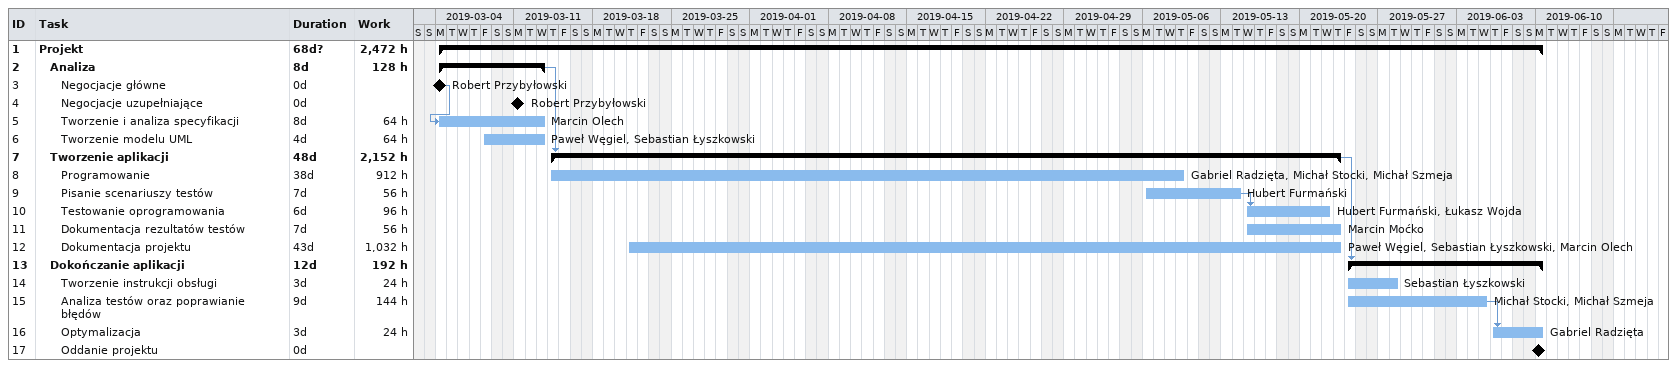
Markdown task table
| ID | Level | Task | Duration | Start | Finish | Predecessors | Resources | Work (h) |
|---|---|---|---|---|---|---|---|---|
| 1 | 1 | **Projekt** | 68d? | 2019-03-04 | 2019-06-10 |  |  | 2472 |
| 2 | 2 | **Analiza** | 8d | 2019-03-04 | 2019-03-13 |  |  | 128 |
| 3 | 3 | Negocjacje główne | 0d | 2019-03-04 | 2019-03-04 |  | Robert Przybyłowski |  |
| 4 | 3 | Negocjacje uzupełniające | 0d | 2019-03-11 | 2019-03-11 |  | Robert Przybyłowski |  |
| 5 | 3 | Tworzenie i analiza specyfikacji | 8d | 2019-03-04 | 2019-03-13 | 3 | Marcin Olech | 64 |
| 6 | 3 | Tworzenie modelu UML | 4d | 2019-03-08 | 2019-03-13 |  | Paweł Węgiel, Sebastian Łyszkowski | 64 |
| 7 | 2 | **Tworzenie aplikacji** | 48d | 2019-03-14 | 2019-05-23 | 2 |  | 2152 |
| 8 | 3 | Programowanie | 38d | 2019-03-14 | 2019-05-09 |  | Gabriel Radzięta, Michał Stocki, Michał Szmeja | 912 |
| 9 | 3 | Pisanie scenariuszy testów | 7d | 2019-05-06 | 2019-05-14 |  | Hubert Furmański | 56 |
| 10 | 3 | Testowanie oprogramowania | 6d | 2019-05-15 | 2019-05-22 | 9 | Hubert Furmański, Łukasz Wojda | 96 |
| 11 | 3 | Dokumentacja rezultatów testów | 7d | 2019-05-15 | 2019-05-23 |  | Marcin Moćko | 56 |
| 12 | 3 | Dokumentacja projektu | 43d | 2019-03-21 | 2019-05-23 |  | Paweł Węgiel, Sebastian Łyszkowski, Marcin Olech | 1032 |
| 13 | 2 | **Dokończanie aplikacji** | 12d | 2019-05-24 | 2019-06-10 | 7 |  | 192 |
| 14 | 3 | Tworzenie instrukcji obsługi | 3d | 2019-05-24 | 2019-05-28 |  | Sebastian Łyszkowski | 24 |
| 15 | 3 | Analiza testów oraz poprawianie błędów | 9d | 2019-05-24 | 2019-06-05 |  | Michał Stocki, Michał Szmeja | 144 |
| 16 | 3 | Optymalizacja | 3d | 2019-06-06 | 2019-06-10 | 15 | Gabriel Radzięta | 24 |
| 17 | 3 | Oddanie projektu | 0d | 2019-06-10 | 2019-06-10 |  |  |  |
